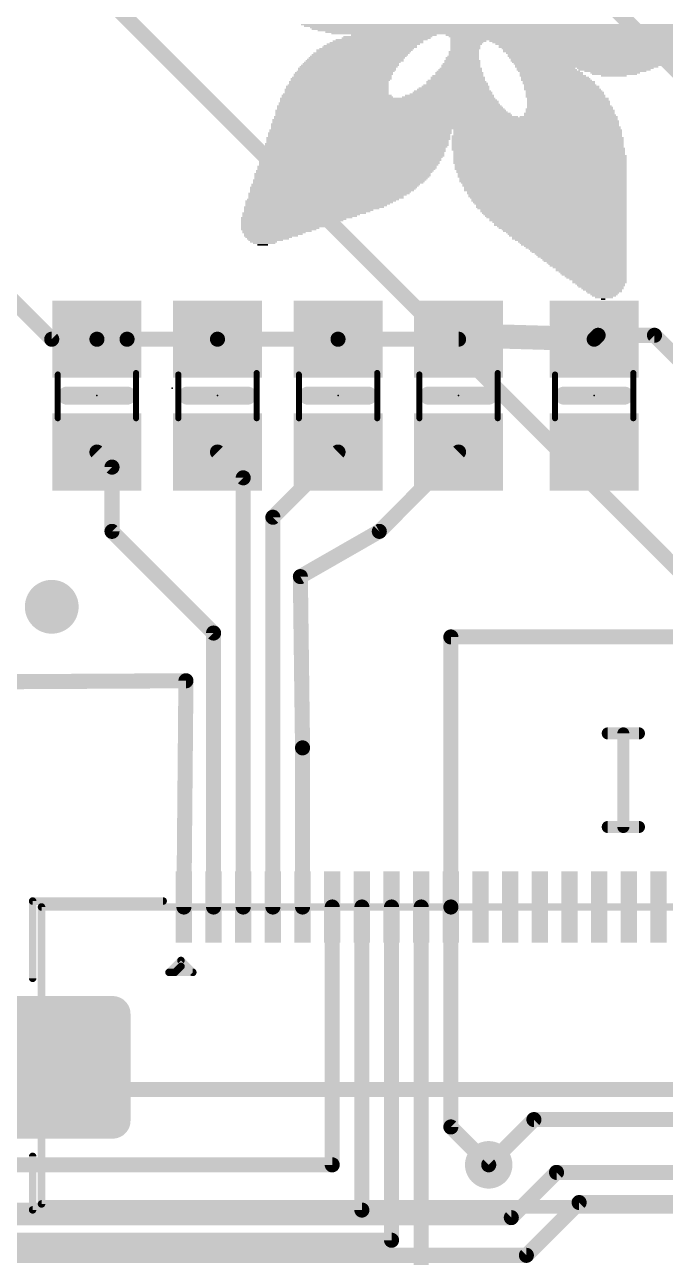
# Model space of a CAD drawing. Extents: x -31.2 to 31.2, y -41.1 to 40.8.
# Drawn here: x -14.93 to -4.13, y -13.75 to 7.01 of the extents above; entities that cross this region are included whole.
import ezdxf

# ---------------------------------------------------------------- set-up
doc = ezdxf.new("R2010")
doc.units = 0
for name, color, linetype in [('1', 12, 'CONTINUOUS'), ('16', 132, 'CONTINUOUS'), ('18', 110, 'CONTINUOUS'), ('21', 40, 'CONTINUOUS'), ('23', 40, 'CONTINUOUS'), ('51', 253, 'CONTINUOUS')]:
    doc.layers.add(name, color=color, linetype=linetype)

# ---------------------------------------------------------------- blocks, each defined once
blk = doc.blocks.new('RECT')
blk.add_solid([(-0.5, -0.5), (0.5, -0.5), (-0.5, 0.5), (0.5, 0.5)])
blk = doc.blocks.new('RECT384000X384000R25')
at = {"const_width": 0.3}
blk.add_lwpolyline([(1.05, -0.9), (1.05, 0.9, 0.4142), (0.9, 1.05), (-0.9, 1.05, 0.4142), (-1.05, 0.9), (-1.05, -0.9, 0.4142), (-0.9, -1.05), (0.9, -1.05, 0.4142)], format="xyb", close=True, dxfattribs=at)
blk.add_solid([(-0.9254, -0.9254), (0.9254, -0.9254), (-0.9254, 0.9254), (0.9254, 0.9254)])
blk = doc.blocks.new('ROUNDV')
at = {"const_width": 0.5}
blk.add_lwpolyline([(0, -0.25, 1), (0, 0.25, 1), (0, -0.25)], format="xyb", dxfattribs=at)

msp = doc.modelspace()

# ---------------------------------------------------------------- linework, layer by layer
at = {"layer": '1'}
for points, const_width in [([(-1.27, 3.556), (-6.858, 9.144)], 0.254), ([(-16.068, 3.302), (-14.478, 1.712)], 0.254), ([(-7.62, 1.712), (-7.112, 1.712)], 0.4064), ([(-7.062, 1.762), (-7.112, 1.712)], 0.4064), ([(-5.334, 1.712), (-7.062, 1.762)], 0.4064), ([(-5.268, 1.778), (-5.334, 1.712)], 0.254), ([(-4.318, 1.778), (-5.268, 1.778)], 0.254), ([(-2.982, 0.442), (-4.318, 1.778)], 0.254), ([(-14.478, 1.712), (-13.716, 1.712)], 0.254), ([(-13.716, 1.712), (-13.208, 1.712)], 0.254), ([(-13.208, 1.712), (-11.684, 1.712)], 0.254), ([(-11.684, 1.712), (-9.652, 1.712)], 0.254), ([(-9.652, 1.712), (-7.62, 1.712)], 0.254), ([(-13.462, -0.442), (-13.716, -0.188)], 0.254), ([(-11.25, -0.622), (-11.684, -0.188)], 0.254), ([(-10.75, -1.286), (-9.652, -0.188)], 0.254), ([(-8.956, -1.524), (-7.62, -0.188)], 0.254), ([(-13.462, -1.524), (-13.462, -0.442)], 0.254), ([(-11.25, -7.85), (-11.25, -0.622)], 0.254), ([(-10.75, -7.85), (-10.75, -1.286)], 0.254), ([(-11.75, -3.236), (-13.462, -1.524)], 0.254), ([(-10.287, -2.286), (-8.956, -1.524)], 0.254), ([(-10.25, -5.17), (-10.287, -2.286)], 0.254), ([(-11.75, -7.85), (-11.75, -3.236)], 0.254), ([(-7.75, -7.85), (-7.75, -3.302)], 0.254), ([(-7.75, -3.302), (-1.27, -3.302)], 0.254), ([(-12.216, -4.04), (-16.764, -4.064)], 0.254), ([(-12.25, -7.85), (-12.216, -4.04)], 0.254), ([(-10.25, -7.85), (-10.25, -5.17)], 0.254), ([(-9.75, -12.192), (-9.75, -7.85)], 0.254), ([(-9.25, -7.85), (-9.25, -12.954)], 0.254), ([(-8.75, -13.462), (-8.75, -7.85)], 0.254), ([(-8.25, -13.97), (-8.25, -7.85)], 0.254), ([(-7.75, -11.554), (-7.75, -7.85)], 0.254), ([(-7.112, -12.192), (-7.75, -11.554)], 0.254), ([(-16.256, -12.192), (-9.75, -12.192)], 0.254), ([(-9.25, -12.954), (-16.256, -12.954)], 0.254), ([(-16.002, -13.462), (-8.75, -13.462)], 0.254)]:
    msp.add_lwpolyline(points, dxfattribs=dict(at, const_width=const_width))
for points, const_width in [([(-7.62, 1.8136, 1), (-7.62, 1.6104)], 0.2032), ([(-7.1838, 1.7838, 1), (-7.0402, 1.6402)], 0.2032), ([(-7.0591, 1.8636, 1), (-7.0649, 1.6604)], 0.2032), ([(-6.9902, 1.6902, 1), (-7.1338, 1.8338)], 0.2032), ([(-7.112, 1.6104, 1), (-7.112, 1.8136)], 0.2032), ([(-5.3369, 1.6104, 1), (-5.3311, 1.8136)], 0.2032), ([(-5.268, 1.8415, 1), (-5.268, 1.7145)], 0.127), ([(-5.2231, 1.7331, 1), (-5.3129, 1.8229)], 0.127), ([(-4.2731, 1.8229, 1), (-4.3629, 1.7331)], 0.127), ([(-4.318, 1.7145, 1), (-4.318, 1.8415)], 0.127), ([(-14.478, 1.7755, 1), (-14.478, 1.6485)], 0.127), ([(-14.5229, 1.6671, 1), (-14.4331, 1.7569)], 0.127), ([(-13.716, 1.7755, 1), (-13.716, 1.6485)], 0.127), ([(-13.716, 1.6485, 1), (-13.716, 1.7755)], 0.127), ([(-13.208, 1.7755, 1), (-13.208, 1.6485)], 0.127), ([(-13.208, 1.6485, 1), (-13.208, 1.7755)], 0.127), ([(-11.684, 1.7755, 1), (-11.684, 1.6485)], 0.127), ([(-11.684, 1.6485, 1), (-11.684, 1.7755)], 0.127), ([(-9.652, 1.7755, 1), (-9.652, 1.6485)], 0.127), ([(-9.652, 1.6485, 1), (-9.652, 1.7755)], 0.127), ([(-7.62, 1.6485, 1), (-7.62, 1.7755)], 0.127), ([(-5.3789, 1.7569, 1), (-5.2891, 1.6671)], 0.127), ([(-13.6711, -0.1431, 1), (-13.7609, -0.2329)], 0.127), ([(-11.6391, -0.1431, 1), (-11.7289, -0.2329)], 0.127), ([(-9.6071, -0.2329, 1), (-9.6969, -0.1431)], 0.127), ([(-7.5751, -0.2329, 1), (-7.6649, -0.1431)], 0.127), ([(-13.3985, -0.442, 1), (-13.5255, -0.442)], 0.127), ([(-13.5069, -0.4869, 1), (-13.4171, -0.3971)], 0.127), ([(-11.1865, -0.622, 1), (-11.3135, -0.622)], 0.127), ([(-11.2949, -0.6669, 1), (-11.2051, -0.5771)], 0.127), ([(-10.6865, -1.286, 1), (-10.8135, -1.286)], 0.127), ([(-10.7949, -1.2411, 1), (-10.7051, -1.3309)], 0.127), ([(-13.4171, -1.4791, 1), (-13.5069, -1.5689)], 0.127), ([(-9.0009, -1.4791, 1), (-8.9111, -1.5689)], 0.127), ([(-8.9245, -1.5791, 1), (-8.9875, -1.4689)], 0.127), ([(-13.5255, -1.524, 1), (-13.3985, -1.524)], 0.127), ([(-10.2235, -2.2852, 1), (-10.3505, -2.2868)], 0.127), ([(-10.3185, -2.2309, 1), (-10.2555, -2.3411)], 0.127), ([(-11.6865, -3.236, 1), (-11.8135, -3.236)], 0.127), ([(-11.7949, -3.2809, 1), (-11.7051, -3.1911)], 0.127), ([(-7.6865, -3.302, 1), (-7.8135, -3.302)], 0.127), ([(-7.75, -3.2385, 1), (-7.75, -3.3655)], 0.127), ([(-12.1525, -4.0406, 1), (-12.2795, -4.0394)], 0.127), ([(-12.2157, -4.1035, 1), (-12.2163, -3.9765)], 0.127), ([(-10.1865, -5.17, 1), (-10.3135, -5.17)], 0.127), ([(-10.3135, -5.1708, 1), (-10.1865, -5.1692)], 0.127), ([(-12.3135, -7.8494, 1), (-12.1865, -7.8506)], 0.127), ([(-11.8135, -7.85, 1), (-11.6865, -7.85)], 0.127), ([(-11.3135, -7.85, 1), (-11.1865, -7.85)], 0.127), ([(-10.8135, -7.85, 1), (-10.6865, -7.85)], 0.127), ([(-10.3135, -7.85, 1), (-10.1865, -7.85)], 0.127), ([(-9.6865, -7.85, 1), (-9.8135, -7.85)], 0.127), ([(-9.1865, -7.85, 1), (-9.3135, -7.85)], 0.127), ([(-8.6865, -7.85, 1), (-8.8135, -7.85)], 0.127), ([(-8.1865, -7.85, 1), (-8.3135, -7.85)], 0.127), ([(-7.6865, -7.85, 1), (-7.8135, -7.85)], 0.127), ([(-7.8135, -7.85, 1), (-7.6865, -7.85)], 0.127), ([(-7.7051, -11.5091, 1), (-7.7949, -11.5989)], 0.127), ([(-7.8135, -11.554, 1), (-7.6865, -11.554)], 0.127), ([(-9.8135, -12.192, 1), (-9.6865, -12.192)], 0.127), ([(-9.75, -12.2555, 1), (-9.75, -12.1285)], 0.127), ([(-7.1569, -12.2369, 1), (-7.0671, -12.1471)], 0.127), ([(-9.25, -13.0175, 1), (-9.25, -12.8905)], 0.127), ([(-9.3135, -12.954, 1), (-9.1865, -12.954)], 0.127), ([(-8.8135, -13.462, 1), (-8.6865, -13.462)], 0.127), ([(-8.75, -13.5255, 1), (-8.75, -13.3985)], 0.127)]:
    msp.add_lwpolyline(points, format="xyb", dxfattribs=dict(at, const_width=const_width))
at = {"layer": '16', "const_width": 0.254}
for points in [[(3.81, -9.906), (-16.256, 10.16)], [(-19.431, -10.922), (11.684, -10.922)], [(-6.35, -11.43), (-7.112, -12.192)], [(10.795, -11.43), (-6.35, -11.43)], [(-5.969, -12.319), (-6.731, -13.081)], [(7.747, -12.319), (-5.969, -12.319)], [(-5.588, -12.827), (-6.477, -13.716)], [(6.35, -12.827), (-5.588, -12.827)], [(-6.731, -13.081), (-15.748, -13.081)], [(-6.477, -13.716), (-15.367, -13.716)]]:
    msp.add_lwpolyline(points, dxfattribs=at)
at = {"layer": '16', "const_width": 0.127}
for points in [[(-6.35, -11.3665, 1), (-6.35, -11.4935)], [(-6.3051, -11.4749, 1), (-6.3949, -11.3851)], [(-7.1569, -12.1471, 1), (-7.0671, -12.2369)], [(-5.969, -12.2555, 1), (-5.969, -12.3825)], [(-5.9241, -12.3639, 1), (-6.0139, -12.2741)], [(-5.588, -12.7635, 1), (-5.588, -12.8905)], [(-5.5431, -12.8719, 1), (-5.6329, -12.7821)], [(-6.7759, -13.0361, 1), (-6.6861, -13.1259)], [(-6.731, -13.1445, 1), (-6.731, -13.0175)], [(-6.5219, -13.6711, 1), (-6.4321, -13.7609)], [(-6.477, -13.7795, 1), (-6.477, -13.6525)]]:
    msp.add_lwpolyline(points, format="xyb", dxfattribs=at)
at = {"layer": '21'}
for points, const_width in [([(-13.208, 0.762), (-14.224, 0.762)], 0.3048), ([(-11.176, 0.762), (-12.192, 0.762)], 0.3048), ([(-9.144, 0.762), (-10.16, 0.762)], 0.3048), ([(-7.112, 0.762), (-8.128, 0.762)], 0.3048), ([(-4.826, 0.762), (-5.842, 0.762)], 0.3048), ([(-5.1054, -4.9263), (-4.58, -4.9263)], 0.2032), ([(-4.8427, -6.5024), (-4.8427, -4.9263)], 0.2032), ([(-5.1054, -6.5024), (-4.58, -6.5024)], 0.2032), ([(-12.6, -7.75), (-14.8, -7.75)], 0.127), ([(-14.8, -7.75), (-14.8, -9.05)], 0.127), ([(-14.8, -12.05), (-14.8, -12.95)], 0.127), ([(-14.8, -12.95), (14.8, -12.95)], 0.127)]:
    msp.add_lwpolyline(points, dxfattribs=dict(at, const_width=const_width))
for points, const_width in [([(-14.224, 0.8382, 1), (-14.224, 0.6858)], 0.1524), ([(-13.208, 0.6858, 1), (-13.208, 0.8382)], 0.1524), ([(-12.192, 0.8382, 1), (-12.192, 0.6858)], 0.1524), ([(-11.176, 0.6858, 1), (-11.176, 0.8382)], 0.1524), ([(-10.16, 0.8382, 1), (-10.16, 0.6858)], 0.1524), ([(-9.144, 0.6858, 1), (-9.144, 0.8382)], 0.1524), ([(-8.128, 0.8382, 1), (-8.128, 0.6858)], 0.1524), ([(-7.112, 0.6858, 1), (-7.112, 0.8382)], 0.1524), ([(-5.842, 0.8382, 1), (-5.842, 0.6858)], 0.1524), ([(-4.826, 0.6858, 1), (-4.826, 0.8382)], 0.1524), ([(-5.1054, -4.8755, 1), (-5.1054, -4.9771)], 0.1016), ([(-4.7919, -4.9263, 1), (-4.8935, -4.9263)], 0.1016), ([(-4.58, -4.9771, 1), (-4.58, -4.8755)], 0.1016), ([(-5.1054, -6.4516, 1), (-5.1054, -6.5532)], 0.1016), ([(-4.58, -6.5532, 1), (-4.58, -6.4516)], 0.1016), ([(-4.8935, -6.5024, 1), (-4.7919, -6.5024)], 0.1016), ([(-14.7683, -7.75, 1), (-14.8318, -7.75)], 0.0635), ([(-14.8, -7.7183, 1), (-14.8, -7.7817)], 0.0635), ([(-12.6, -7.7817, 1), (-12.6, -7.7183)], 0.0635), ([(-14.8318, -9.05, 1), (-14.7683, -9.05)], 0.0635), ([(-14.7683, -12.05, 1), (-14.8318, -12.05)], 0.0635), ([(-14.8, -12.9183, 1), (-14.8, -12.9818)], 0.0635), ([(-14.8318, -12.95, 1), (-14.7683, -12.95)], 0.0635)]:
    msp.add_lwpolyline(points, format="xyb", dxfattribs=dict(at, const_width=const_width))
at = {"layer": '23'}
for p in [(-12.446, 0.889), (-13.716, 0.762), (-11.684, 0.762), (-9.652, 0.762), (-7.62, 0.762), (-5.334, 0.762)]:
    msp.add_point(p, dxfattribs=at)
at = {"layer": '51'}
for points, const_width in [([(-14.376, 1.118), (-14.376, 0.381)], 0.1016), ([(-13.056, 1.143), (-13.056, 0.381)], 0.1016), ([(-12.344, 1.118), (-12.344, 0.381)], 0.1016), ([(-11.024, 1.143), (-11.024, 0.381)], 0.1016), ([(-10.312, 1.118), (-10.312, 0.381)], 0.1016), ([(-8.992, 1.143), (-8.992, 0.381)], 0.1016), ([(-8.28, 1.118), (-8.28, 0.381)], 0.1016), ([(-6.96, 1.143), (-6.96, 0.381)], 0.1016), ([(-5.994, 1.118), (-5.994, 0.381)], 0.1016), ([(-4.674, 1.143), (-4.674, 0.381)], 0.1016), ([(-14.65, -12.85), (-14.65, -7.85)], 0.127), ([(-14.65, -7.85), (14.65, -7.85)], 0.127), ([(-12.5, -8.95), (-12.3, -8.75)], 0.127), ([(-12.3, -8.75), (-12.1, -8.95)], 0.127), ([(-12.5, -8.95), (-12.4, -8.95)], 0.127), ([(-12.4, -8.95), (-12.3, -8.85)], 0.127), ([(-12.1, -8.95), (-12.4, -8.95)], 0.127), ([(-14.65, -12.85), (14.65, -12.85)], 0.127)]:
    msp.add_lwpolyline(points, dxfattribs=dict(at, const_width=const_width))
for points, const_width in [([(-14.3506, 1.118, 1), (-14.4014, 1.118)], 0.0508), ([(-13.0306, 1.143, 1), (-13.0814, 1.143)], 0.0508), ([(-12.3186, 1.118, 1), (-12.3694, 1.118)], 0.0508), ([(-10.9986, 1.143, 1), (-11.0494, 1.143)], 0.0508), ([(-10.2866, 1.118, 1), (-10.3374, 1.118)], 0.0508), ([(-8.9666, 1.143, 1), (-9.0174, 1.143)], 0.0508), ([(-8.2546, 1.118, 1), (-8.3054, 1.118)], 0.0508), ([(-6.9346, 1.143, 1), (-6.9854, 1.143)], 0.0508), ([(-5.9686, 1.118, 1), (-6.0194, 1.118)], 0.0508), ([(-4.6486, 1.143, 1), (-4.6994, 1.143)], 0.0508), ([(-14.4014, 0.381, 1), (-14.3506, 0.381)], 0.0508), ([(-13.0814, 0.381, 1), (-13.0306, 0.381)], 0.0508), ([(-12.3694, 0.381, 1), (-12.3186, 0.381)], 0.0508), ([(-11.0494, 0.381, 1), (-10.9986, 0.381)], 0.0508), ([(-10.3374, 0.381, 1), (-10.2866, 0.381)], 0.0508), ([(-9.0174, 0.381, 1), (-8.9666, 0.381)], 0.0508), ([(-8.3054, 0.381, 1), (-8.2546, 0.381)], 0.0508), ([(-6.9854, 0.381, 1), (-6.9346, 0.381)], 0.0508), ([(-6.0194, 0.381, 1), (-5.9686, 0.381)], 0.0508), ([(-4.6994, 0.381, 1), (-4.6486, 0.381)], 0.0508), ([(-14.6182, -7.85, 1), (-14.6818, -7.85)], 0.0635), ([(-14.65, -7.8183, 1), (-14.65, -7.8818)], 0.0635), ([(-12.2775, -8.7275, 1), (-12.3225, -8.7725)], 0.0635), ([(-12.2775, -8.7725, 1), (-12.3225, -8.7275)], 0.0635), ([(-12.5225, -8.9275, 1), (-12.4775, -8.9725)], 0.0635), ([(-12.5, -8.9183, 1), (-12.5, -8.9818)], 0.0635), ([(-12.4225, -8.9275, 1), (-12.3775, -8.9725)], 0.0635), ([(-12.4, -8.9183, 1), (-12.4, -8.9818)], 0.0635), ([(-12.4, -8.9818, 1), (-12.4, -8.9183)], 0.0635), ([(-12.2775, -8.8725, 1), (-12.3225, -8.8275)], 0.0635), ([(-12.1225, -8.9725, 1), (-12.0775, -8.9275)], 0.0635), ([(-12.1, -8.9818, 1), (-12.1, -8.9183)], 0.0635), ([(-14.6818, -12.85, 1), (-14.6182, -12.85)], 0.0635), ([(-14.65, -12.8183, 1), (-14.65, -12.8818)], 0.0635)]:
    msp.add_lwpolyline(points, format="xyb", dxfattribs=dict(at, const_width=const_width))

# ---------------------------------------------------------------- block references
at = {"layer": '1', "xscale": 1.3, "yscale": 1.5, "rotation": 270}
for p in [(-13.716, 1.712), (-11.684, 1.712), (-9.652, 1.712), (-7.62, 1.712), (-5.334, 1.712), (-13.716, -0.188), (-11.684, -0.188), (-9.652, -0.188), (-7.62, -0.188), (-5.334, -0.188)]:
    msp.add_blockref('RECT', p, dxfattribs=at)
at = {"layer": '1', "xscale": 0.275, "yscale": 1.2}
for p in [(-12.25, -7.85), (-11.75, -7.85), (-11.25, -7.85), (-10.75, -7.85), (-10.25, -7.85), (-9.75, -7.85), (-9.25, -7.85), (-8.75, -7.85), (-8.25, -7.85), (-7.75, -7.85), (-7.25, -7.85), (-6.75, -7.85), (-6.25, -7.85), (-5.75, -7.85), (-5.25, -7.85), (-4.75, -7.85), (-4.25, -7.85)]:
    msp.add_blockref('RECT', p, dxfattribs=at)
at = {"layer": '1'}
msp.add_blockref('RECT384000X384000R25', (-14.35, -10.55), dxfattribs=at)
at = {"layer": '18'}
for p, xscale, yscale in [((-14.478, -2.794), 0.9064, 0.9064), ((-14.478, -2.794), 0.9064, 0.9064), ((-7.112, -12.192), 0.8001, 0.8001), ((-7.112, -12.192), 0.8001, 0.8001)]:
    msp.add_blockref('ROUNDV', p, dxfattribs=dict(at, xscale=xscale, yscale=yscale))
at = {"layer": '21', "yscale": 0.0254}
for p, xscale in [((-6.7183, 7.0104), 7.112), ((-6.7183, 6.985), 7.0104), ((-6.6929, 6.9596), 6.858), ((-6.6802, 6.9342), 6.8326), ((-6.6548, 6.9088), 6.6802), ((-6.6167, 6.8834), 6.5024), ((-6.5659, 6.858), 6.4008), ((-9.1059, 6.6548), 1.5748), ((-9.0551, 6.6802), 1.5748), ((-9.0043, 6.7056), 1.5748), ((-8.9789, 6.731), 1.524), ((-8.9154, 6.7564), 1.5494), ((-8.8392, 6.7818), 1.4986), ((-8.8138, 6.8072), 1.4986), ((-8.7122, 6.8326), 1.4478), ((-5.6261, 6.8326), 4.4196), ((-5.6261, 6.8072), 4.318), ((-5.6261, 6.7818), 4.2672), ((-5.6388, 6.7564), 4.2418), ((-7.4549, 6.731), 0.6096), ((-7.4803, 6.7056), 0.5588), ((-7.493, 6.6802), 0.5334), ((-7.5057, 6.6548), 0.508), ((-5.334, 6.731), 3.5306), ((-5.3213, 6.7056), 3.4544), ((-5.3213, 6.6802), 3.3528), ((-5.3086, 6.6548), 3.2766), ((-9.3599, 6.4262), 1.6256), ((-9.3345, 6.4516), 1.6256), ((-9.3091, 6.477), 1.6256), ((-9.2837, 6.5024), 1.6256), ((-9.2583, 6.5278), 1.6256), ((-9.2075, 6.5786), 1.6256), ((-9.2202, 6.5532), 1.6002), ((-9.1694, 6.604), 1.6002), ((-9.1186, 6.6294), 1.6002), ((-7.5565, 6.4516), 0.5588), ((-7.5565, 6.4262), 0.5588), ((-7.5438, 6.477), 0.5334), ((-7.5311, 6.5532), 0.508), ((-7.5311, 6.5278), 0.508), ((-7.5311, 6.5024), 0.508), ((-7.5057, 6.6294), 0.508), ((-7.5057, 6.604), 0.508), ((-7.5184, 6.5786), 0.4826), ((-5.3213, 6.6294), 3.2512), ((-5.3213, 6.604), 3.1496), ((-5.334, 6.5786), 3.0734), ((-5.334, 6.5532), 3.0734), ((-5.334, 6.5278), 2.9718), ((-5.3467, 6.5024), 2.8956), ((-5.3467, 6.477), 2.8956), ((-5.3594, 6.4516), 2.8194), ((-5.3848, 6.4262), 2.7178), ((-9.525, 6.223), 1.651), ((-9.4996, 6.2738), 1.651), ((-9.4996, 6.2484), 1.651), ((-9.4742, 6.2992), 1.651), ((-9.4488, 6.3246), 1.651), ((-9.4361, 6.35), 1.6256), ((-9.4107, 6.3754), 1.6256), ((-9.3726, 6.4008), 1.651), ((-7.6073, 6.223), 0.762), ((-7.5946, 6.2484), 0.7366), ((-7.5819, 6.2738), 0.7112), ((-7.5819, 6.3246), 0.6604), ((-7.5819, 6.2992), 0.6604), ((-7.5692, 6.35), 0.635), ((-7.5565, 6.4008), 0.6096), ((-7.5565, 6.3754), 0.6096), ((-5.3848, 6.4008), 2.7178), ((-5.4102, 6.3754), 2.6162), ((-5.4229, 6.35), 2.54), ((-5.4229, 6.3246), 2.4892), ((-5.461, 6.2992), 2.413), ((-6.1468, 6.2738), 0.9906), ((-6.1341, 6.2484), 1.016), ((-6.096, 6.223), 1.0414), ((-4.9784, 6.2738), 1.2954), ((-4.9911, 6.2484), 1.2192), ((-4.9784, 6.223), 1.0414), ((-9.6393, 6.0452), 1.6764), ((-9.6393, 6.0198), 1.6764), ((-9.6012, 6.096), 1.7018), ((-9.6139, 6.0706), 1.6764), ((-9.5885, 6.1214), 1.6764), ((-9.5631, 6.1722), 1.6764), ((-9.5758, 6.1468), 1.651), ((-9.5504, 6.1976), 1.651), ((-7.6581, 6.0452), 1.016), ((-7.6454, 6.0198), 1.0414), ((-7.6581, 6.0706), 0.9652), ((-7.6327, 6.1214), 0.9144), ((-7.6327, 6.096), 0.9144), ((-7.6327, 6.1468), 0.8636), ((-7.6073, 6.1976), 0.8128), ((-7.6073, 6.1722), 0.8128), ((-6.0579, 6.1976), 1.0668), ((-6.0579, 6.1722), 1.0668), ((-6.0325, 6.1468), 1.1176), ((-5.9944, 6.1214), 1.143), ((-5.9817, 6.096), 1.1684), ((-5.969, 6.0706), 1.1938), ((-5.9309, 6.0452), 1.2192), ((-5.9309, 6.0198), 1.2192), ((-4.9784, 6.1976), 0.8382), ((-4.9911, 6.1722), 0.762), ((-5.0038, 6.1468), 0.4318), ((-9.6774, 5.8166), 1.8542), ((-9.6901, 5.842), 1.778), ((-9.6774, 5.9182), 1.7526), ((-9.6774, 5.8928), 1.7526), ((-9.6774, 5.8674), 1.7526), ((-9.6647, 5.969), 1.7272), ((-9.6647, 5.9436), 1.7272), ((-9.652, 5.9944), 1.7018), ((-7.7724, 5.8166), 1.4986), ((-7.747, 5.842), 1.397), ((-7.7216, 5.8674), 1.3462), ((-7.7216, 5.8928), 1.2954), ((-7.7089, 5.9182), 1.2192), ((-7.6962, 5.9436), 1.1938), ((-7.6708, 5.969), 1.143), ((-7.6708, 5.9944), 1.0922), ((-5.9055, 5.9944), 1.2192), ((-5.8801, 5.969), 1.27), ((-5.8801, 5.9436), 1.27), ((-5.8674, 5.9182), 1.2954), ((-5.842, 5.8928), 1.2954), ((-5.8293, 5.8674), 1.3208), ((-5.8293, 5.842), 1.3208), ((-5.8166, 5.8166), 1.3462), ((-8.7884, 5.6388), 3.7846), ((-8.7757, 5.6134), 3.81), ((-8.8011, 5.6896), 3.7084), ((-8.7884, 5.6642), 3.7338), ((-8.8138, 5.7658), 3.6322), ((-8.8011, 5.7404), 3.6576), ((-8.7884, 5.715), 3.683), ((-9.6647, 5.7912), 1.8796), ((-7.7978, 5.7912), 1.5494), ((-5.8166, 5.7912), 1.3462), ((-5.7785, 5.7658), 1.3716), ((-5.7785, 5.7404), 1.3716), ((-5.7658, 5.715), 1.397), ((-5.7658, 5.6896), 1.397), ((-5.7658, 5.6642), 1.397), ((-5.7531, 5.6388), 1.4224), ((-5.7404, 5.6134), 1.4478), ((-7.8486, 5.4102), 5.8166), ((-7.8359, 5.3848), 5.842), ((-8.6741, 5.461), 4.1148), ((-7.8359, 5.4356), 5.7912), ((-8.763, 5.5626), 3.8862), ((-8.7503, 5.5372), 3.9116), ((-8.7249, 5.5118), 3.9624), ((-8.7122, 5.4864), 3.9878), ((-8.763, 5.588), 3.8354), ((-5.7658, 5.461), 1.651), ((-5.7531, 5.5118), 1.524), ((-5.7404, 5.4864), 1.5494), ((-5.7531, 5.588), 1.4732), ((-5.7404, 5.5626), 1.4986), ((-5.7404, 5.5372), 1.4986), ((-9.2837, 5.1816), 3.0988), ((-9.271, 5.2324), 3.0734), ((-9.271, 5.207), 3.0734), ((-7.8486, 5.334), 5.8674), ((-7.8486, 5.3086), 5.8674), ((-7.8359, 5.2832), 5.8928), ((-7.8359, 5.2578), 5.8928), ((-7.8359, 5.3594), 5.842), ((-6.2865, 5.2324), 2.8448), ((-6.2865, 5.207), 2.8448), ((-6.2865, 5.1816), 2.8448), ((-9.3345, 5.0038), 3.0988), ((-9.3345, 4.9784), 3.0988), ((-9.3091, 5.1054), 3.0988), ((-9.3091, 5.08), 3.0988), ((-9.3218, 5.0546), 3.0734), ((-9.3218, 5.0292), 3.0734), ((-9.2964, 5.1562), 3.0734), ((-9.2964, 5.1308), 3.0734), ((-6.2992, 5.1308), 2.8702), ((-6.2865, 5.1054), 2.8956), ((-6.2865, 5.08), 2.8956), ((-6.2865, 5.0546), 2.8956), ((-6.2865, 5.0292), 2.8956), ((-6.2865, 5.0038), 2.8956), ((-6.2865, 4.9784), 2.8956), ((-6.2865, 5.1562), 2.8448), ((-9.4234, 4.7752), 3.0734), ((-9.398, 4.8514), 3.0734), ((-9.398, 4.826), 3.0734), ((-9.398, 4.8006), 3.0734), ((-9.3599, 4.953), 3.0988), ((-9.3726, 4.9276), 3.0734), ((-9.3726, 4.9022), 3.0734), ((-9.3726, 4.8768), 3.0734), ((-6.2865, 4.953), 2.8956), ((-6.2738, 4.9276), 2.921), ((-6.2738, 4.9022), 2.921), ((-6.2611, 4.8768), 2.8956), ((-6.2611, 4.8514), 2.8956), ((-6.2611, 4.826), 2.8956), ((-6.2484, 4.8006), 2.921), ((-6.2484, 4.7752), 2.921), ((-9.4996, 4.6228), 3.0226), ((-9.4996, 4.5974), 3.0226), ((-9.5123, 4.572), 2.9972), ((-9.4488, 4.7244), 3.0734), ((-9.4615, 4.699), 3.048), ((-9.4615, 4.6736), 3.048), ((-9.4742, 4.6482), 3.0226), ((-9.4361, 4.7498), 3.048), ((-6.2484, 4.7498), 2.921), ((-6.2484, 4.7244), 2.921), ((-6.2484, 4.699), 2.921), ((-6.2484, 4.6736), 2.921), ((-6.2357, 4.6482), 2.8956), ((-6.2357, 4.6228), 2.8956), ((-6.2357, 4.5974), 2.8956), ((-6.2357, 4.572), 2.8956), ((-9.6266, 4.3942), 2.921), ((-9.6393, 4.3688), 2.8956), ((-9.5758, 4.4958), 2.9718), ((-9.5758, 4.4704), 2.9718), ((-9.5885, 4.445), 2.9464), ((-9.6012, 4.4196), 2.921), ((-9.5377, 4.5466), 2.9972), ((-9.5504, 4.5212), 2.9718), ((-6.223, 4.5466), 2.8702), ((-6.223, 4.5212), 2.8702), ((-6.2103, 4.4958), 2.8448), ((-6.2103, 4.4704), 2.8448), ((-6.2103, 4.445), 2.8448), ((-6.1976, 4.4196), 2.8194), ((-6.1976, 4.3942), 2.8194), ((-6.1976, 4.3688), 2.8194), ((-9.8044, 4.1656), 2.7178), ((-9.8298, 4.1402), 2.667), ((-9.7282, 4.2672), 2.8194), ((-9.7409, 4.2418), 2.794), ((-9.7536, 4.2164), 2.7686), ((-9.779, 4.191), 2.7178), ((-9.6901, 4.318), 2.8448), ((-9.7028, 4.2926), 2.8194), ((-9.652, 4.3434), 2.8702), ((-6.1849, 4.3434), 2.794), ((-6.1722, 4.318), 2.7686), ((-6.1722, 4.2926), 2.7686), ((-6.1595, 4.2672), 2.7432), ((-6.1595, 4.2418), 2.7432), ((-6.1595, 4.2164), 2.7432), ((-6.1341, 4.191), 2.6924), ((-6.1341, 4.1656), 2.6924), ((-6.1214, 4.1402), 2.667), ((-10.0584, 3.937), 2.3622), ((-9.9441, 4.0386), 2.54), ((-9.9695, 4.0132), 2.4892), ((-9.9949, 3.9878), 2.4384), ((-10.0203, 3.9624), 2.3876), ((-9.906, 4.064), 2.5654), ((-9.8552, 4.1148), 2.6162), ((-9.8552, 4.0894), 2.6162), ((-6.1214, 4.1148), 2.667), ((-6.1087, 4.0894), 2.6416), ((-6.096, 4.064), 2.6162), ((-6.096, 4.0386), 2.6162), ((-6.0833, 4.0132), 2.5908), ((-6.0706, 3.9878), 2.5654), ((-6.0579, 3.9624), 2.54), ((-6.0579, 3.937), 2.54), ((-10.3505, 3.7592), 1.8796), ((-10.4013, 3.7338), 1.778), ((-10.2235, 3.8354), 2.0828), ((-10.2743, 3.81), 1.9812), ((-10.2997, 3.7846), 1.9304), ((-10.0965, 3.9116), 2.286), ((-10.1473, 3.8862), 2.1844), ((-10.1727, 3.8608), 2.1336), ((-6.0452, 3.9116), 2.5146), ((-6.0198, 3.8862), 2.4638), ((-6.0198, 3.8608), 2.4638), ((-6.0071, 3.8354), 2.4384), ((-5.9944, 3.81), 2.413), ((-5.9817, 3.7846), 2.3876), ((-5.969, 3.7592), 2.3622), ((-5.9436, 3.7338), 2.3114), ((-10.4267, 3.7084), 1.7272), ((-10.4648, 3.683), 1.651), ((-10.5156, 3.6576), 1.5494), ((-10.541, 3.6322), 1.4986), ((-10.5791, 3.6068), 1.4224), ((-10.6299, 3.5814), 1.3208), ((-10.6553, 3.556), 1.27), ((-10.6807, 3.5306), 1.1684), ((-5.9436, 3.7084), 2.3114), ((-5.9182, 3.683), 2.2606), ((-5.9055, 3.6576), 2.2352), ((-5.9055, 3.6322), 2.2352), ((-5.8801, 3.6068), 2.1844), ((-5.8674, 3.5814), 2.159), ((-5.842, 3.556), 2.1082), ((-5.8293, 3.5306), 2.0828), ((-10.7315, 3.5052), 1.0668), ((-10.7442, 3.4798), 0.9906), ((-10.7823, 3.4544), 0.9144), ((-10.8204, 3.429), 0.7874), ((-10.8331, 3.4036), 0.7112), ((-10.8712, 3.3782), 0.5842), ((-10.9093, 3.3528), 0.4572), ((-10.8966, 3.3274), 0.381), ((-5.8039, 3.5052), 2.032), ((-5.7912, 3.4798), 2.0066), ((-5.7785, 3.4544), 1.9812), ((-5.7531, 3.429), 1.9304), ((-5.7531, 3.4036), 1.9304), ((-5.7277, 3.3782), 1.8796), ((-5.7023, 3.3528), 1.8288), ((-5.6896, 3.3274), 1.8034), ((-10.922, 3.302), 0.1778), ((-5.6769, 3.302), 1.778), ((-5.6515, 3.2766), 1.7272), ((-5.6388, 3.2512), 1.7018), ((-5.6134, 3.2258), 1.651), ((-5.6007, 3.2004), 1.6256), ((-5.588, 3.175), 1.6002), ((-5.5626, 3.1496), 1.5494), ((-5.5499, 3.1242), 1.524), ((-5.5372, 3.0988), 1.4986), ((-5.5118, 3.0734), 1.4478), ((-5.4991, 3.048), 1.4224), ((-5.4864, 3.0226), 1.397), ((-5.461, 2.9972), 1.3462), ((-5.4483, 2.9718), 1.3208), ((-5.4356, 2.9464), 1.2954), ((-5.4102, 2.921), 1.2446), ((-5.3848, 2.8956), 1.1938), ((-5.3848, 2.8702), 1.1938), ((-5.3594, 2.8448), 1.143), ((-5.3467, 2.8194), 1.1176), ((-5.334, 2.794), 1.0922), ((-5.3086, 2.7686), 1.0414), ((-5.2959, 2.7432), 1.016), ((-5.2705, 2.7178), 0.9652), ((-5.2451, 2.6924), 0.9144), ((-5.2451, 2.667), 0.9144), ((-5.2324, 2.6416), 0.8382), ((-5.2197, 2.6162), 0.8128), ((-5.2197, 2.5908), 0.762), ((-5.1943, 2.5654), 0.7112), ((-5.1943, 2.54), 0.6604), ((-5.1689, 2.5146), 0.6096), ((-5.1816, 2.4892), 0.5334), ((-5.1689, 2.4638), 0.4572), ((-5.1689, 2.4384), 0.4064), ((-5.1689, 2.413), 0.3048), ((-5.1816, 2.3876), 0.0762)]:
    msp.add_blockref('RECT', p, dxfattribs=dict(at, xscale=xscale))
at = {"layer": '51', "xscale": 0.7501, "yscale": 1.4501, "rotation": 270}
for p in [(-13.7149, 1.4791), (-11.6829, 1.4791), (-9.6509, 1.4791), (-7.6189, 1.4791), (-5.3329, 1.4791), (-13.7149, 0.0314), (-11.6829, 0.0314), (-9.6509, 0.0314), (-7.6189, 0.0314), (-5.3329, 0.0314)]:
    msp.add_blockref('RECT', p, dxfattribs=at)

doc.saveas('drawing.dxf')
